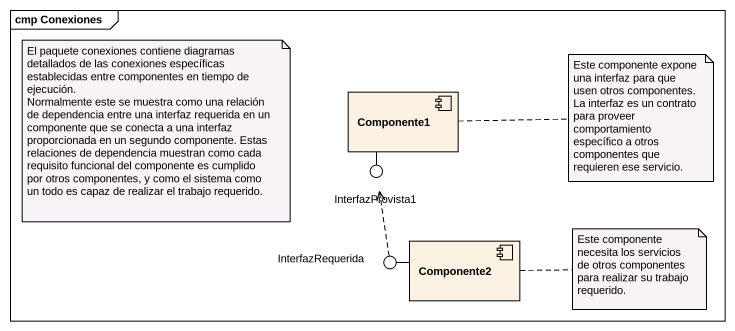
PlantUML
@startuml
mainframe cmp Conexiones
component Componente1
() InterfazProvista1
component Componente2
() InterfazRequerida
Componente1 -- InterfazProvista1
Componente2 -left- InterfazRequerida
InterfazRequerida .up.> InterfazProvista1
note as N1
  El paquete conexiones contiene diagramas detallados de las conexiones específicas establecidas entre componentes en tiempo de ejecución.
  Normalmente este se muestra como una relación de dependencia entre una interfaz requerida en un componente que se conecta a una interfaz proporcionada en un segundo componente. Estas relaciones de dependencia muestran como cada requisito funcional del componente es cumplido por otros componentes, y como el sistema como un todo es capaz de realizar el trabajo requerido.
end note
note right of Componente1 : Este componente expone una interfaz para que usen otros componentes. La interfaz es un contrato para proveer comportamiento específico a otros componentes que requieren ese servicio.
note right of Componente2 : Este componente necesita los servicios de otros componentes para realizar su trabajo requerido.
@enduml
